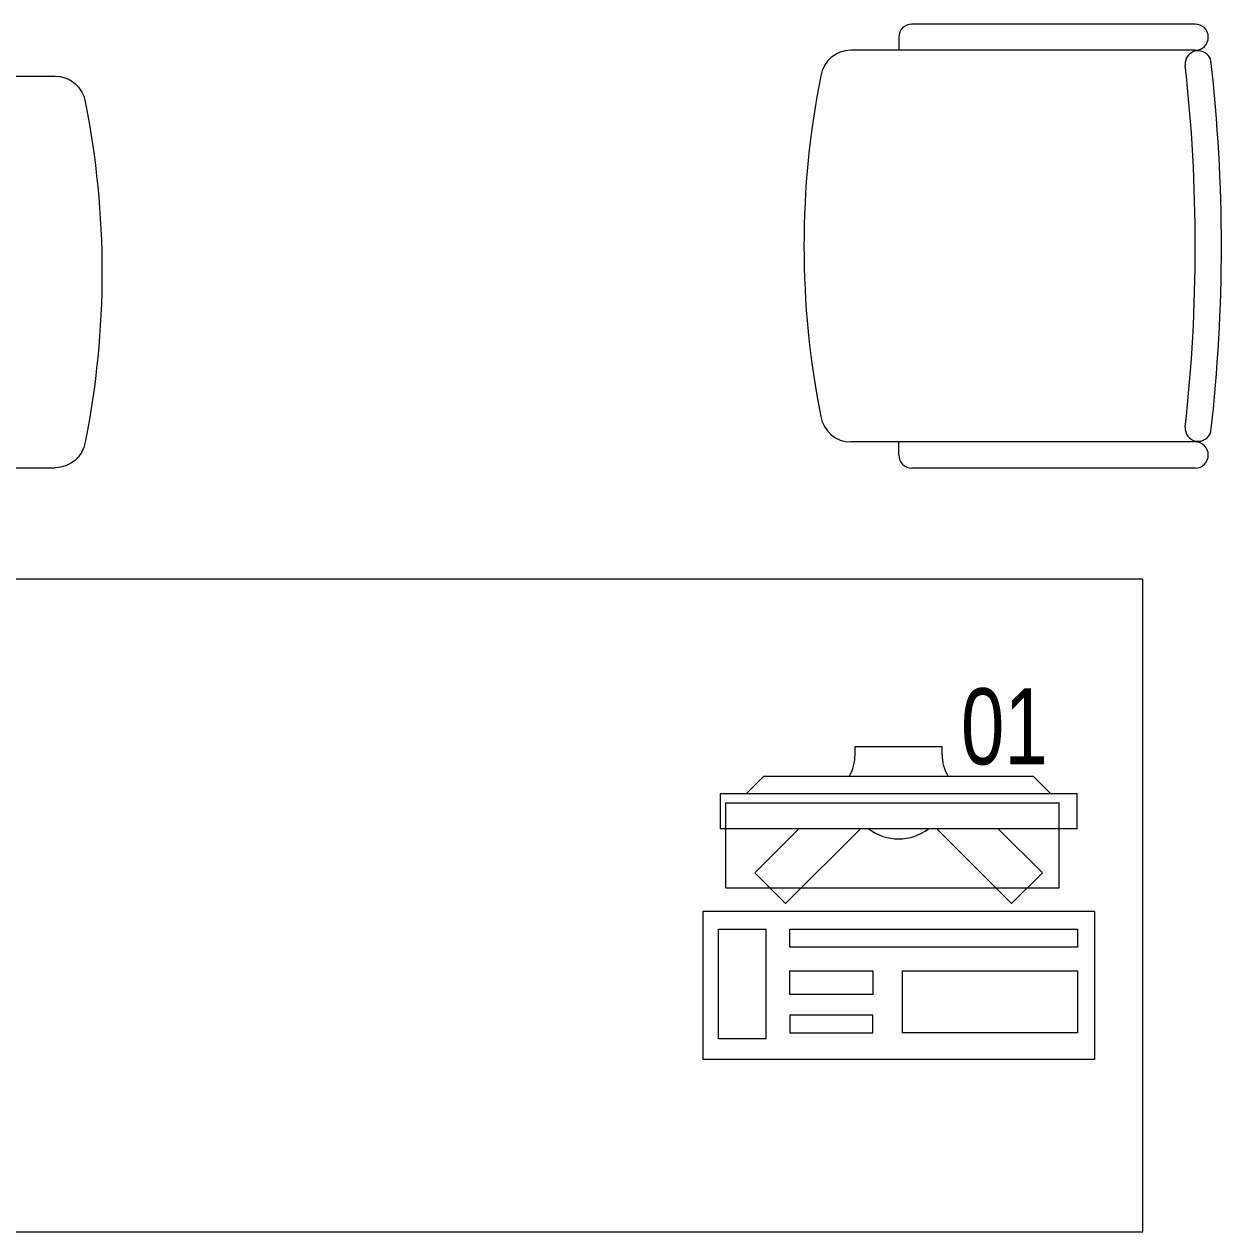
# Model space of a CAD drawing. Header units: inches. Extents: x -12418 to 57169, y -29325 to 19878.
# Drawn here: x 20585 to 21964, y -12817 to -11430 of the extents above; entities that cross this region are included whole.
import ezdxf

# ---------------------------------------------------------------- set-up
doc = ezdxf.new("R2010")
doc.units = ezdxf.units.IN
doc.header["$LTSCALE"] = 25
doc.header["$MEASUREMENT"] = 0
doc.linetypes.add('DASHDOT', pattern=[25.4, 12.7, -6.35, 0, -6.35])
for name, color, linetype, lineweight in [('00-Ground Floor$0$72_EGR_EQP_TAG', 142, 'Continuous', 5), ('00-Ground Floor$0$LOADING', 253, 'Continuous', 5), ('E-LITE-CLNG-CNDT', 6, 'DASHDOT', 35)]:
    doc.layers.add(name, color=color, linetype=linetype, lineweight=lineweight)
doc.styles.add('00-Ground Floor$0$X3G_ENTITY_257CFD', font='swisscl.ttf', dxfattribs={"height": 200})

# ---------------------------------------------------------------- blocks, each defined once
blk = doc.blocks.new('00-Ground Floor$0$GF21016-P')
at = {"layer": '00-Ground Floor$0$LOADING', "extrusion": (-1.24384e-09, -1.20261e-09, -1)}
for p, q in [((0.0128, 0.0179), (0.0128, 0.4136)), ((0.4628, 0.0179), (0.4628, 0.4136)), ((-0.0022, 0.3585), (0.0128, 0.3585)), ((0.4778, 0.3585), (0.4628, 0.3585)), ((-0.0172, 0.0179), (-0.0172, 0.3435)), ((0.4928, 0.0179), (0.4928, 0.3435)), ((0.4778, 0.0029), (0.4778, 0.0029))]:
    blk.add_line(p, q, dxfattribs=at)
for centre, radius, start, end in [((-0.2378, -0.5362), 1.0036, 78.7568, 101.2432), ((-0.0478, 0.4136), 0.035, 0, 80.6557), ((-0.4278, 0.4136), 0.035, 99.3443, 180), ((0.0022, 0.3435), 0.015, 0, 90), ((-0.4778, 0.3435), 0.015, 90, 180), ((-0.0284, 0.0145), 0.015, 284.3864, 95.5209), ((-0.2378, 1.8928), 1.8749, 263.6341, 276.3659), ((-0.4471, 0.0145), 0.015, 84.4791, 255.6136), ((0.0022, 0.0179), 0.015, 270, 0), ((0.0022, 0.0179), 0.015, 180, 270), ((-0.4778, 0.0179), 0.015, 270, 0), ((-0.4778, 0.0179), 0.015, 180, 270), ((-0.2378, 1.8734), 1.8855, 263.5119, 276.4881)]:
    blk.add_arc(centre, radius, start, end, dxfattribs=at)
blk = doc.blocks.new('00-Ground Floor$0$ITCWLS1-P')
at = {"layer": '00-Ground Floor$0$LOADING'}
for p, q in [((-0.17, 0.45), (-0.17, 0)), ((-0.17, 0.45), (0, 0.45)), ((0, 0.45), (0, 0)), ((-0.1496, 0.4305), (-0.1291, 0.4305)), ((-0.1291, 0.4305), (-0.1291, 0.4089)), ((-0.2651, 0.43, 0), (-0.3051, 0.43, 0)), ((-0.3051, 0.43, 0), (-0.3051, 0.02, 0)), ((-0.2651, 0.43, 0), (-0.2651, 0.02, 0)), ((-0.197, 0.4094), (-0.295, 0.4094)), ((-0.295, 0.0264), (-0.295, 0.4094)), ((-0.197, 0.0264), (-0.197, 0.4094)), ((-0.3251, 0.38, 0), (-0.3051, 0.4, 0)), ((-0.3251, 0.38, 0), (-0.3251, 0.07, 0)), ((-0.3503, 0.275), (-0.3596, 0.275)), ((-0.3596, 0.175), (-0.3596, 0.275)), ((-0.3503, 0.175), (-0.3596, 0.175)), ((-0.3251, 0.07, 0), (-0.3051, 0.05, 0)), ((-0.3051, 0.02, 0), (-0.2651, 0.02, 0)), ((-0.197, 0.0264), (-0.295, 0.0264)), ((-0.17, 0), (0, 0))]:
    blk.add_line(p, q, dxfattribs=at)
at = {"layer": '00-Ground Floor$0$LOADING', "extrusion": (2.48281e-10, 3.18408e-10, -1)}
for p, q in [((-0.2651, 0.3395), (-0.2144, 0.3902)), ((-0.1791, 0.3548), (-0.2144, 0.3902)), ((-0.2651, 0.2688), (-0.1791, 0.3548))]:
    blk.add_line(p, q, dxfattribs=at)
at = {"layer": '00-Ground Floor$0$LOADING', "extrusion": (2.48281e-10, -3.18408e-10, -1)}
for p, q in [((-0.2651, 0.1812), (-0.1791, 0.0952)), ((-0.2651, 0.1105), (-0.2144, 0.0598)), ((-0.1791, 0.0952), (-0.2144, 0.0598))]:
    blk.add_line(p, q, dxfattribs=at)
at = {"layer": '00-Ground Floor$0$LOADING'}
for points in [[(-0.1291, 0.4089), (-0.1291, 0.1), (-0.1496, 0.1), (-0.1496, 0.4305)], [(-0.1496, 0.1), (-0.1496, 0.1), (-0.1496, 0.1), (-0.1496, 0.1), (-0.1496, 0.1), (-0.1496, 0.1), (-0.1496, 0.1), (-0.1496, 0.1), (-0.1496, 0.1)], [(-0.1496, 0.1), (-0.1496, 0.1), (-0.1496, 0.1), (-0.1496, 0.1), (-0.1496, 0.1), (-0.1496, 0.1), (-0.1496, 0.1), (-0.1496, 0.1), (-0.1496, 0.1), (-0.1496, 0.1), (-0.1496, 0.1), (-0.1496, 0.1), (-0.1496, 0.1), (-0.1496, 0.1), (-0.1496, 0.1), (-0.1496, 0.1), (-0.1496, 0.1), (-0.1496, 0.1)], [(-0.1496, 0.1), (-0.1496, 0.1), (-0.1496, 0.1), (-0.1496, 0.1), (-0.1496, 0.1), (-0.1496, 0.1), (-0.1496, 0.1), (-0.1496, 0.1), (-0.1496, 0.1), (-0.1496, 0.1)], [(-0.1496, 0.1), (-0.1496, 0.1), (-0.1496, 0.1), (-0.1496, 0.1), (-0.1496, 0.1), (-0.1496, 0.1), (-0.1496, 0.1)], [(-0.1496, 0.1), (-0.1496, 0.1), (-0.1496, 0.1), (-0.1496, 0.1), (-0.1496, 0.1), (-0.1496, 0.1), (-0.1496, 0.1), (-0.1496, 0.1), (-0.1496, 0.1), (-0.1496, 0.1)], [(-0.1496, 0.1), (-0.1496, 0.1), (-0.1496, 0.1), (-0.1496, 0.1), (-0.1496, 0.1), (-0.1496, 0.1), (-0.1496, 0.1), (-0.1496, 0.1), (-0.1496, 0.1), (-0.1496, 0.1), (-0.1496, 0.1), (-0.1496, 0.1), (-0.1496, 0.1), (-0.1496, 0.1), (-0.1496, 0.1)], [(-0.1496, 0.1), (-0.1496, 0.1), (-0.1496, 0.1), (-0.1496, 0.1), (-0.1496, 0.1), (-0.1496, 0.1), (-0.1496, 0.1), (-0.1496, 0.1), (-0.1496, 0.1), (-0.1496, 0.1)], [(-0.1496, 0.1), (-0.1496, 0.1), (-0.1496, 0.1), (-0.1496, 0.1), (-0.1496, 0.1), (-0.1496, 0.1), (-0.1496, 0.1), (-0.1496, 0.1), (-0.1496, 0.1), (-0.1496, 0.1)], [(-0.1496, 0.1), (-0.1496, 0.1), (-0.1496, 0.1), (-0.1496, 0.1), (-0.1496, 0.1), (-0.1496, 0.1), (-0.1496, 0.1), (-0.1496, 0.1), (-0.1496, 0.1), (-0.1496, 0.1), (-0.1496, 0.1), (-0.1496, 0.1), (-0.1496, 0.1), (-0.1496, 0.1), (-0.1496, 0.1), (-0.1496, 0.1), (-0.1496, 0.1), (-0.1496, 0.1), (-0.1496, 0.1), (-0.1496, 0.1), (-0.1496, 0.1), (-0.1496, 0.1), (-0.1496, 0.1), (-0.1496, 0.1), (-0.1496, 0.1), (-0.1496, 0.1), (-0.1496, 0.1), (-0.1496, 0.1), (-0.1496, 0.1), (-0.1496, 0.1), (-0.1496, 0.1), (-0.1496, 0.1), (-0.1496, 0.1), (-0.1496, 0.1), (-0.1496, 0.1), (-0.1496, 0.1), (-0.1496, 0.1), (-0.1496, 0.1), (-0.1496, 0.1), (-0.1496, 0.1), (-0.1496, 0.1), (-0.1496, 0.1), (-0.1496, 0.1), (-0.1496, 0.1), (-0.1496, 0.1), (-0.1496, 0.1), (-0.1496, 0.1), (-0.1496, 0.1), (-0.1496, 0.1), (-0.1496, 0.1), (-0.1496, 0.1), (-0.1496, 0.1), (-0.1496, 0.1), (-0.1496, 0.1)], [(-0.1496, 0.1), (-0.1496, 0.1), (-0.1496, 0.1), (-0.1496, 0.1), (-0.1496, 0.1), (-0.1496, 0.1), (-0.1496, 0.1), (-0.1496, 0.1), (-0.1496, 0.1), (-0.1496, 0.1), (-0.1496, 0.1), (-0.1496, 0.1), (-0.1496, 0.1), (-0.1496, 0.1), (-0.1496, 0.1), (-0.1496, 0.1), (-0.1496, 0.1), (-0.1496, 0.1), (-0.1496, 0.1), (-0.1496, 0.1), (-0.1496, 0.1), (-0.1496, 0.1), (-0.1496, 0.1), (-0.1496, 0.1), (-0.1496, 0.1), (-0.1496, 0.1), (-0.1496, 0.1), (-0.1496, 0.1), (-0.1496, 0.1), (-0.1496, 0.1), (-0.1496, 0.1), (-0.1496, 0.1), (-0.1496, 0.1), (-0.1496, 0.1), (-0.1496, 0.1), (-0.1496, 0.1), (-0.1496, 0.1), (-0.1496, 0.1), (-0.1496, 0.1), (-0.1496, 0.1), (-0.1496, 0.1), (-0.1496, 0.1), (-0.1496, 0.1), (-0.1496, 0.1), (-0.1496, 0.1), (-0.1496, 0.1), (-0.1496, 0.1), (-0.1496, 0.1), (-0.1496, 0.1), (-0.1496, 0.1), (-0.1496, 0.1), (-0.1496, 0.1), (-0.1496, 0.1), (-0.1496, 0.1), (-0.1496, 0.1), (-0.1496, 0.1), (-0.1496, 0.1), (-0.1496, 0.1), (-0.1496, 0.1), (-0.1496, 0.1), (-0.1496, 0.1), (-0.1496, 0.1), (-0.1496, 0.1), (-0.1496, 0.1), (-0.1496, 0.1), (-0.1496, 0.1), (-0.1496, 0.1), (-0.1496, 0.1), (-0.1496, 0.1), (-0.1496, 0.1), (-0.1496, 0.1), (-0.1496, 0.1), (-0.1496, 0.1), (-0.1496, 0.1), (-0.1496, 0.1), (-0.1496, 0.1), (-0.1496, 0.1), (-0.1496, 0.1), (-0.1496, 0.1), (-0.1496, 0.1), (-0.1496, 0.1), (-0.1496, 0.1), (-0.1496, 0.1), (-0.1496, 0.1), (-0.1496, 0.1), (-0.1496, 0.1), (-0.1496, 0.1), (-0.1496, 0.1), (-0.1496, 0.1)], [(-0.1496, 0.1), (-0.1496, 0.1), (-0.1496, 0.1), (-0.1496, 0.1), (-0.1496, 0.1), (-0.1496, 0.1), (-0.1496, 0.1), (-0.1496, 0.1), (-0.1496, 0.1), (-0.1496, 0.1), (-0.1496, 0.1), (-0.1496, 0.1)], [(-0.1496, 0.1), (-0.1496, 0.1), (-0.1496, 0.1), (-0.1496, 0.1), (-0.1496, 0.1), (-0.1496, 0.1), (-0.1496, 0.1)], [(-0.1496, 0.1), (-0.1496, 0.1), (-0.1496, 0.1), (-0.1496, 0.1), (-0.1496, 0.1), (-0.1496, 0.1), (-0.1496, 0.1), (-0.1496, 0.1), (-0.1496, 0.1), (-0.1496, 0.1), (-0.1496, 0.1), (-0.1496, 0.1), (-0.1496, 0.1), (-0.1496, 0.1), (-0.1496, 0.1), (-0.1496, 0.1), (-0.1496, 0.1)], [(-0.1496, 0.1), (-0.1496, 0.1), (-0.1496, 0.1), (-0.1496, 0.1), (-0.1496, 0.1), (-0.1496, 0.1), (-0.1496, 0.1), (-0.1496, 0.1), (-0.1496, 0.1), (-0.1496, 0.1), (-0.1496, 0.1), (-0.1496, 0.1), (-0.1496, 0.1), (-0.1496, 0.1), (-0.1496, 0.1), (-0.1496, 0.1), (-0.1496, 0.1), (-0.1496, 0.1), (-0.1496, 0.1), (-0.1496, 0.1), (-0.1496, 0.1), (-0.1496, 0.1), (-0.1496, 0.1), (-0.1496, 0.1), (-0.1496, 0.1), (-0.1496, 0.1), (-0.1496, 0.1), (-0.1496, 0.1), (-0.1496, 0.1), (-0.1496, 0.1), (-0.1496, 0.1), (-0.1496, 0.1), (-0.1496, 0.1), (-0.1496, 0.1), (-0.1496, 0.1), (-0.1496, 0.1), (-0.1496, 0.1), (-0.1496, 0.1), (-0.1496, 0.1), (-0.1496, 0.1), (-0.1496, 0.1), (-0.1496, 0.1), (-0.1496, 0.1), (-0.1496, 0.1), (-0.1496, 0.1), (-0.1496, 0.1), (-0.1496, 0.1), (-0.1496, 0.1), (-0.1496, 0.1), (-0.1496, 0.1), (-0.1496, 0.1), (-0.1496, 0.1), (-0.1496, 0.1), (-0.1496, 0.1), (-0.1496, 0.1), (-0.1496, 0.1), (-0.1496, 0.1), (-0.1496, 0.1), (-0.1496, 0.1), (-0.1496, 0.1), (-0.1496, 0.1), (-0.1496, 0.1), (-0.1496, 0.1), (-0.1496, 0.1), (-0.1496, 0.1), (-0.1496, 0.1), (-0.1496, 0.1), (-0.1496, 0.1), (-0.1496, 0.1), (-0.1496, 0.1), (-0.1496, 0.1), (-0.1496, 0.1), (-0.1496, 0.1), (-0.1496, 0.1), (-0.1496, 0.1), (-0.1496, 0.1), (-0.1496, 0.1), (-0.1496, 0.1), (-0.1496, 0.1), (-0.1496, 0.1), (-0.1496, 0.1), (-0.1496, 0.1), (-0.1496, 0.1), (-0.1496, 0.1), (-0.1496, 0.1), (-0.1496, 0.1), (-0.1496, 0.1), (-0.1496, 0.1), (-0.1496, 0.1), (-0.1496, 0.1), (-0.1496, 0.1), (-0.1496, 0.1), (-0.1496, 0.1), (-0.1496, 0.1), (-0.1496, 0.1), (-0.1496, 0.1), (-0.1496, 0.1), (-0.1496, 0.1), (-0.1496, 0.1), (-0.1496, 0.1), (-0.1496, 0.1), (-0.1496, 0.1), (-0.1496, 0.1), (-0.1496, 0.1), (-0.1496, 0.1), (-0.1496, 0.1), (-0.1496, 0.1), (-0.1496, 0.1), (-0.1496, 0.1), (-0.1496, 0.1), (-0.1496, 0.1)], [(-0.1496, 0.1), (-0.1496, 0.1), (-0.1496, 0.1), (-0.1496, 0.1), (-0.1496, 0.1), (-0.1496, 0.1), (-0.1496, 0.1), (-0.1496, 0.1)]]:
    blk.add_lwpolyline(points, dxfattribs=at)
for points in [[(-0.1019, 0.4305), (-0.0304, 0.4305), (-0.0304, 0.2294), (-0.1019, 0.2294)], [(-0.1019, 0.1954), (-0.0747, 0.1954), (-0.0747, 0.1), (-0.1019, 0.1)], [(-0.0304, 0.1954), (-0.0508, 0.1954), (-0.0508, 0.1), (-0.0304, 0.1)], [(-0.1496, 0.1), (-0.1496, 0.1), (-0.1496, 0.1), (-0.1496, 0.1), (-0.1496, 0.1), (-0.1496, 0.1), (-0.1496, 0.1), (-0.1496, 0.1), (-0.1496, 0.1), (-0.1496, 0.1), (-0.1496, 0.1), (-0.1496, 0.1), (-0.1496, 0.1), (-0.1496, 0.1), (-0.1496, 0.1), (-0.1496, 0.1), (-0.1496, 0.1), (-0.1496, 0.1), (-0.1496, 0.1), (-0.1496, 0.1), (-0.1496, 0.1), (-0.1496, 0.1), (-0.1496, 0.1), (-0.1496, 0.1), (-0.1496, 0.1), (-0.1496, 0.1), (-0.1496, 0.1), (-0.1496, 0.1), (-0.1496, 0.1), (-0.1496, 0.1), (-0.1496, 0.1), (-0.1496, 0.1), (-0.1496, 0.1), (-0.1496, 0.1), (-0.1496, 0.1), (-0.1496, 0.1), (-0.1496, 0.1), (-0.1496, 0.1), (-0.1496, 0.1), (-0.1496, 0.1), (-0.1496, 0.1), (-0.1496, 0.1), (-0.1496, 0.1), (-0.1496, 0.1), (-0.1496, 0.1), (-0.1496, 0.1), (-0.1496, 0.1), (-0.1496, 0.1), (-0.1496, 0.1), (-0.1496, 0.1), (-0.1496, 0.1), (-0.1496, 0.1), (-0.1496, 0.1), (-0.1496, 0.1), (-0.1496, 0.1), (-0.1496, 0.1), (-0.1496, 0.1), (-0.1496, 0.1), (-0.1496, 0.1), (-0.1496, 0.1), (-0.1496, 0.1), (-0.1496, 0.1), (-0.1496, 0.1), (-0.1496, 0.1), (-0.1496, 0.1), (-0.1496, 0.1), (-0.1496, 0.1), (-0.1496, 0.1), (-0.1496, 0.1), (-0.1496, 0.1), (-0.1496, 0.1), (-0.1496, 0.1), (-0.1496, 0.1), (-0.1496, 0.1), (-0.1496, 0.1), (-0.1496, 0.1), (-0.1496, 0.1), (-0.1496, 0.1), (-0.1496, 0.1), (-0.1496, 0.1), (-0.1496, 0.1), (-0.1496, 0.1), (-0.1496, 0.1), (-0.1496, 0.1), (-0.1496, 0.1), (-0.1496, 0.1), (-0.1496, 0.1), (-0.1496, 0.1), (-0.1496, 0.1), (-0.1496, 0.1), (-0.1496, 0.1), (-0.1496, 0.1), (-0.1496, 0.1), (-0.1496, 0.1), (-0.1496, 0.1), (-0.1496, 0.1), (-0.1496, 0.1), (-0.1496, 0.1), (-0.1496, 0.1), (-0.1496, 0.1), (-0.1496, 0.1), (-0.1496, 0.1), (-0.1496, 0.1), (-0.1496, 0.1), (-0.1496, 0.1), (-0.1496, 0.1), (-0.1496, 0.1), (-0.1496, 0.1), (-0.1496, 0.1), (-0.1496, 0.1), (-0.1496, 0.1), (-0.1496, 0.1), (-0.1496, 0.1), (-0.1496, 0.1), (-0.1496, 0.1), (-0.1496, 0.1), (-0.1496, 0.1), (-0.1496, 0.1), (-0.1496, 0.1), (-0.1496, 0.1), (-0.1496, 0.1), (-0.1496, 0.1), (-0.1496, 0.1), (-0.1496, 0.1), (-0.1496, 0.1), (-0.1496, 0.1), (-0.1496, 0.1), (-0.1496, 0.1), (-0.1496, 0.1), (-0.1496, 0.1), (-0.1496, 0.1), (-0.1496, 0.1), (-0.1496, 0.1), (-0.1496, 0.1), (-0.1496, 0.1), (-0.1496, 0.1), (-0.1496, 0.1), (-0.1496, 0.1), (-0.1496, 0.1), (-0.1496, 0.1), (-0.1496, 0.1), (-0.1496, 0.1), (-0.1496, 0.1), (-0.1496, 0.1), (-0.1496, 0.1), (-0.1496, 0.1), (-0.1496, 0.1), (-0.1496, 0.1), (-0.1496, 0.1), (-0.1496, 0.1), (-0.1496, 0.1), (-0.1496, 0.1), (-0.1496, 0.1), (-0.1496, 0.1), (-0.1496, 0.1), (-0.1496, 0.1), (-0.1496, 0.1), (-0.1496, 0.1), (-0.1496, 0.1), (-0.1496, 0.1), (-0.1496, 0.1), (-0.1496, 0.1), (-0.1496, 0.1), (-0.1496, 0.1), (-0.1496, 0.1), (-0.1496, 0.1), (-0.1496, 0.1), (-0.1496, 0.1), (-0.1496, 0.1), (-0.1496, 0.1), (-0.1496, 0.1), (-0.1496, 0.1), (-0.1496, 0.1), (-0.1496, 0.1), (-0.1496, 0.1), (-0.1496, 0.1), (-0.1496, 0.1), (-0.1496, 0.1), (-0.1496, 0.1), (-0.1496, 0.1), (-0.1496, 0.1), (-0.1496, 0.1), (-0.1496, 0.1), (-0.1496, 0.1), (-0.1496, 0.1), (-0.1496, 0.1), (-0.1496, 0.1), (-0.1496, 0.1), (-0.1496, 0.1), (-0.1496, 0.1), (-0.1496, 0.1), (-0.1496, 0.1), (-0.1496, 0.1), (-0.1496, 0.1), (-0.1496, 0.1), (-0.1496, 0.1), (-0.1496, 0.1), (-0.1496, 0.1), (-0.1496, 0.1), (-0.1496, 0.1), (-0.1496, 0.1), (-0.1496, 0.1), (-0.1496, 0.1), (-0.1496, 0.1), (-0.1496, 0.1), (-0.1496, 0.1), (-0.1496, 0.1), (-0.1496, 0.1), (-0.1496, 0.1), (-0.1496, 0.1), (-0.1496, 0.1), (-0.1496, 0.1), (-0.1496, 0.1), (-0.1496, 0.1), (-0.1496, 0.1), (-0.1496, 0.1), (-0.1496, 0.1), (-0.1496, 0.1), (-0.1496, 0.1), (-0.1496, 0.1), (-0.1496, 0.1), (-0.1496, 0.1), (-0.1496, 0.1), (-0.1496, 0.1), (-0.1496, 0.1), (-0.1496, 0.1), (-0.1496, 0.1), (-0.1496, 0.1), (-0.1496, 0.1), (-0.1496, 0.1), (-0.1496, 0.1), (-0.1496, 0.1), (-0.1496, 0.1), (-0.1496, 0.1), (-0.1496, 0.1), (-0.1496, 0.1), (-0.1496, 0.1), (-0.1496, 0.1), (-0.1496, 0.1), (-0.1496, 0.1), (-0.1496, 0.1), (-0.1496, 0.1), (-0.1496, 0.1), (-0.1496, 0.1), (-0.1496, 0.1), (-0.1496, 0.1), (-0.1496, 0.1), (-0.1496, 0.1), (-0.1496, 0.1), (-0.1496, 0.1), (-0.1496, 0.1), (-0.1496, 0.1), (-0.1496, 0.1), (-0.1496, 0.1), (-0.1496, 0.1), (-0.1496, 0.1), (-0.1496, 0.1), (-0.1496, 0.1), (-0.1496, 0.1), (-0.1496, 0.1), (-0.1496, 0.1), (-0.1496, 0.1), (-0.1496, 0.1), (-0.1496, 0.1), (-0.1496, 0.1), (-0.1496, 0.1), (-0.1496, 0.1), (-0.1496, 0.1), (-0.1496, 0.1), (-0.1496, 0.1), (-0.1496, 0.1), (-0.1496, 0.1), (-0.1496, 0.1), (-0.1496, 0.1), (-0.1496, 0.1), (-0.1496, 0.1), (-0.1496, 0.1)], [(-0.1496, 0.1), (-0.1496, 0.1), (-0.1496, 0.1), (-0.1496, 0.1), (-0.1496, 0.1), (-0.1496, 0.1), (-0.1496, 0.1), (-0.1496, 0.1), (-0.1496, 0.1), (-0.1496, 0.1), (-0.1496, 0.1), (-0.1496, 0.1), (-0.1496, 0.1), (-0.1496, 0.1), (-0.1496, 0.1), (-0.1496, 0.1), (-0.1496, 0.1), (-0.1496, 0.1), (-0.1496, 0.1), (-0.1496, 0.1), (-0.1496, 0.1), (-0.1496, 0.1), (-0.1496, 0.1), (-0.1496, 0.1), (-0.1496, 0.1), (-0.1496, 0.1), (-0.1496, 0.1), (-0.1496, 0.1), (-0.1496, 0.1), (-0.1496, 0.1), (-0.1496, 0.1), (-0.1496, 0.1), (-0.1496, 0.1), (-0.1496, 0.1), (-0.1496, 0.1), (-0.1496, 0.1), (-0.1496, 0.1), (-0.1496, 0.1), (-0.1496, 0.1), (-0.1496, 0.1), (-0.1496, 0.1), (-0.1496, 0.1), (-0.1496, 0.1), (-0.1496, 0.1), (-0.1496, 0.1), (-0.1496, 0.1), (-0.1496, 0.1), (-0.1496, 0.1), (-0.1496, 0.1), (-0.1496, 0.1), (-0.1496, 0.1), (-0.1496, 0.1), (-0.1496, 0.1), (-0.1496, 0.1), (-0.1496, 0.1), (-0.1496, 0.1), (-0.1496, 0.1), (-0.1496, 0.1), (-0.1496, 0.1), (-0.1496, 0.1), (-0.1496, 0.1), (-0.1496, 0.1), (-0.1496, 0.1), (-0.1496, 0.1), (-0.1496, 0.1), (-0.1496, 0.1), (-0.1496, 0.1), (-0.1496, 0.1), (-0.1496, 0.1), (-0.1496, 0.1), (-0.1496, 0.1), (-0.1496, 0.1), (-0.1496, 0.1), (-0.1496, 0.1), (-0.1496, 0.1), (-0.1496, 0.1), (-0.1496, 0.1), (-0.1496, 0.1), (-0.1496, 0.1), (-0.1496, 0.1), (-0.1496, 0.1), (-0.1496, 0.1), (-0.1496, 0.1), (-0.1496, 0.1), (-0.1496, 0.1), (-0.1496, 0.1), (-0.1496, 0.1), (-0.1496, 0.1), (-0.1496, 0.1), (-0.1496, 0.1), (-0.1496, 0.1), (-0.1496, 0.1), (-0.1496, 0.1), (-0.1496, 0.1), (-0.1496, 0.1), (-0.1496, 0.1), (-0.1496, 0.1), (-0.1496, 0.1), (-0.1496, 0.1), (-0.1496, 0.1), (-0.1496, 0.1), (-0.1496, 0.1), (-0.1496, 0.1), (-0.1496, 0.1), (-0.1496, 0.1), (-0.1496, 0.1), (-0.1496, 0.1), (-0.1496, 0.1), (-0.1496, 0.1), (-0.1496, 0.1), (-0.1496, 0.1), (-0.1496, 0.1), (-0.1496, 0.1), (-0.1496, 0.1), (-0.1496, 0.1), (-0.1496, 0.1), (-0.1496, 0.1), (-0.1496, 0.1), (-0.1496, 0.1), (-0.1496, 0.1), (-0.1496, 0.1), (-0.1496, 0.1), (-0.1496, 0.1), (-0.1496, 0.1), (-0.1496, 0.1), (-0.1496, 0.1), (-0.1496, 0.1), (-0.1496, 0.1), (-0.1496, 0.1), (-0.1496, 0.1), (-0.1496, 0.1), (-0.1496, 0.1), (-0.1496, 0.1), (-0.1496, 0.1), (-0.1496, 0.1), (-0.1496, 0.1), (-0.1496, 0.1), (-0.1496, 0.1), (-0.1496, 0.1), (-0.1496, 0.1), (-0.1496, 0.1), (-0.1496, 0.1), (-0.1496, 0.1), (-0.1496, 0.1), (-0.1496, 0.1), (-0.1496, 0.1), (-0.1496, 0.1), (-0.1496, 0.1), (-0.1496, 0.1), (-0.1496, 0.1), (-0.1496, 0.1), (-0.1496, 0.1), (-0.1496, 0.1), (-0.1496, 0.1), (-0.1496, 0.1), (-0.1496, 0.1), (-0.1496, 0.1), (-0.1496, 0.1), (-0.1496, 0.1), (-0.1496, 0.1), (-0.1496, 0.1), (-0.1496, 0.1), (-0.1496, 0.1), (-0.1496, 0.1), (-0.1496, 0.1), (-0.1496, 0.1), (-0.1496, 0.1), (-0.1496, 0.1), (-0.1496, 0.1), (-0.1496, 0.1), (-0.1496, 0.1), (-0.1496, 0.1), (-0.1496, 0.1), (-0.1496, 0.1), (-0.1496, 0.1), (-0.1496, 0.1), (-0.1496, 0.1), (-0.1496, 0.1), (-0.1496, 0.1), (-0.1496, 0.1), (-0.1496, 0.1), (-0.1496, 0.1), (-0.1496, 0.1), (-0.1496, 0.1), (-0.1496, 0.1), (-0.1496, 0.1), (-0.1496, 0.1), (-0.1496, 0.1), (-0.1496, 0.1), (-0.1496, 0.1), (-0.1496, 0.1), (-0.1496, 0.1), (-0.1496, 0.1), (-0.1496, 0.1), (-0.1496, 0.1), (-0.1496, 0.1), (-0.1496, 0.1), (-0.1496, 0.1), (-0.1496, 0.1), (-0.1496, 0.1), (-0.1496, 0.1), (-0.1496, 0.1), (-0.1496, 0.1), (-0.1496, 0.1), (-0.1496, 0.1), (-0.1496, 0.1), (-0.1496, 0.1), (-0.1496, 0.1), (-0.1496, 0.1), (-0.1496, 0.1), (-0.1496, 0.1), (-0.1496, 0.1), (-0.1496, 0.1), (-0.1496, 0.1)], [(-0.1496, 0.1), (-0.1496, 0.1), (-0.1496, 0.1), (-0.1496, 0.1), (-0.1496, 0.1), (-0.1496, 0.1), (-0.1496, 0.1), (-0.1496, 0.1), (-0.1496, 0.1), (-0.1496, 0.1), (-0.1496, 0.1), (-0.1496, 0.1), (-0.1496, 0.1), (-0.1496, 0.1), (-0.1496, 0.1), (-0.1496, 0.1), (-0.1496, 0.1), (-0.1496, 0.1), (-0.1496, 0.1), (-0.1496, 0.1), (-0.1496, 0.1), (-0.1496, 0.1), (-0.1496, 0.1), (-0.1496, 0.1), (-0.1496, 0.1), (-0.1496, 0.1), (-0.1496, 0.1), (-0.1496, 0.1), (-0.1496, 0.1), (-0.1496, 0.1), (-0.1496, 0.1), (-0.1496, 0.1), (-0.1496, 0.1), (-0.1496, 0.1), (-0.1496, 0.1), (-0.1496, 0.1), (-0.1496, 0.1), (-0.1496, 0.1), (-0.1496, 0.1), (-0.1496, 0.1), (-0.1496, 0.1), (-0.1496, 0.1), (-0.1496, 0.1), (-0.1496, 0.1), (-0.1496, 0.1), (-0.1496, 0.1), (-0.1496, 0.1), (-0.1496, 0.1), (-0.1496, 0.1), (-0.1496, 0.1), (-0.1496, 0.1), (-0.1496, 0.1), (-0.1496, 0.1), (-0.1496, 0.1), (-0.1496, 0.1), (-0.1496, 0.1), (-0.1496, 0.1), (-0.1496, 0.1), (-0.1496, 0.1), (-0.1496, 0.1), (-0.1496, 0.1), (-0.1496, 0.1), (-0.1496, 0.1), (-0.1496, 0.1), (-0.1496, 0.1), (-0.1496, 0.1), (-0.1496, 0.1), (-0.1496, 0.1), (-0.1496, 0.1), (-0.1496, 0.1), (-0.1496, 0.1), (-0.1496, 0.1), (-0.1496, 0.1), (-0.1496, 0.1), (-0.1496, 0.1), (-0.1496, 0.1), (-0.1496, 0.1), (-0.1496, 0.1), (-0.1496, 0.1), (-0.1496, 0.1), (-0.1496, 0.1), (-0.1496, 0.1), (-0.1496, 0.1), (-0.1496, 0.1), (-0.1496, 0.1), (-0.1496, 0.1), (-0.1496, 0.1), (-0.1496, 0.1), (-0.1496, 0.1), (-0.1496, 0.1), (-0.1496, 0.1), (-0.1496, 0.1), (-0.1496, 0.1), (-0.1496, 0.1), (-0.1496, 0.1), (-0.1496, 0.1), (-0.1496, 0.1), (-0.1496, 0.1), (-0.1496, 0.1), (-0.1496, 0.1), (-0.1496, 0.1), (-0.1496, 0.1), (-0.1496, 0.1), (-0.1496, 0.1), (-0.1496, 0.1), (-0.1496, 0.1), (-0.1496, 0.1), (-0.1496, 0.1), (-0.1496, 0.1), (-0.1496, 0.1), (-0.1496, 0.1), (-0.1496, 0.1), (-0.1496, 0.1), (-0.1496, 0.1), (-0.1496, 0.1), (-0.1496, 0.1), (-0.1496, 0.1), (-0.1496, 0.1), (-0.1496, 0.1), (-0.1496, 0.1), (-0.1496, 0.1), (-0.1496, 0.1), (-0.1496, 0.1), (-0.1496, 0.1), (-0.1496, 0.1), (-0.1496, 0.1), (-0.1496, 0.1), (-0.1496, 0.1), (-0.1496, 0.1), (-0.1496, 0.1), (-0.1496, 0.1), (-0.1496, 0.1), (-0.1496, 0.1), (-0.1496, 0.1), (-0.1496, 0.1), (-0.1496, 0.1), (-0.1496, 0.1), (-0.1496, 0.1), (-0.1496, 0.1), (-0.1496, 0.1), (-0.1496, 0.1), (-0.1496, 0.1), (-0.1496, 0.1), (-0.1496, 0.1), (-0.1496, 0.1), (-0.1496, 0.1), (-0.1496, 0.1), (-0.1496, 0.1), (-0.1496, 0.1), (-0.1496, 0.1), (-0.1496, 0.1), (-0.1496, 0.1), (-0.1496, 0.1), (-0.1496, 0.1), (-0.1496, 0.1), (-0.1496, 0.1), (-0.1496, 0.1), (-0.1496, 0.1), (-0.1496, 0.1), (-0.1496, 0.1), (-0.1496, 0.1), (-0.1496, 0.1), (-0.1496, 0.1), (-0.1496, 0.1), (-0.1496, 0.1), (-0.1496, 0.1), (-0.1496, 0.1), (-0.1496, 0.1), (-0.1496, 0.1), (-0.1496, 0.1), (-0.1496, 0.1), (-0.1496, 0.1), (-0.1496, 0.1), (-0.1496, 0.1), (-0.1496, 0.1), (-0.1496, 0.1), (-0.1496, 0.1), (-0.1496, 0.1), (-0.1496, 0.1), (-0.1496, 0.1), (-0.1496, 0.1), (-0.1496, 0.1), (-0.1496, 0.1), (-0.1496, 0.1), (-0.1496, 0.1), (-0.1496, 0.1), (-0.1496, 0.1), (-0.1496, 0.1), (-0.1496, 0.1), (-0.1496, 0.1), (-0.1496, 0.1), (-0.1496, 0.1), (-0.1496, 0.1), (-0.1496, 0.1), (-0.1496, 0.1), (-0.1496, 0.1), (-0.1496, 0.1), (-0.1496, 0.1), (-0.1496, 0.1), (-0.1496, 0.1), (-0.1496, 0.1), (-0.1496, 0.1), (-0.1496, 0.1), (-0.1496, 0.1), (-0.1496, 0.1), (-0.1496, 0.1), (-0.1496, 0.1), (-0.1496, 0.1), (-0.1496, 0.1), (-0.1496, 0.1), (-0.1496, 0.1), (-0.1496, 0.1), (-0.1496, 0.1), (-0.1496, 0.1), (-0.1496, 0.1), (-0.1496, 0.1), (-0.1496, 0.1), (-0.1496, 0.1), (-0.1496, 0.1)], [(-0.1496, 0.0727), (-0.0236, 0.0727), (-0.0236, 0.0182), (-0.1496, 0.0182)]]:
    blk.add_lwpolyline(points, close=True, dxfattribs=at)
for centre, radius, start, end in [((-0.3503, 0.325), 0.05, 270, 300.3093), ((-0.3089, 0.225), 0.0556, 321.9431, 38.0569), ((-0.3503, 0.125), 0.05, 59.6907, 90)]:
    blk.add_arc(centre, radius, start, end, dxfattribs=at)
blk = doc.blocks.new('00-Ground Floor')
at = {"layer": '00-Ground Floor$0$LOADING', "elevation": 0}
blk.add_lwpolyline([(21869.7, -12817.4), (21869.7, -12067.4), (20369.7, -12067.4), (20369.7, -12817.4)], close=True, dxfattribs=at)
at = {"layer": '00-Ground Floor$0$LOADING', "extrusion": (-2.24019e-05, -2.67576e-11, 1), "xscale": -1000.000000000004, "yscale": 1000.000000000004, "zscale": -1000.000000000004, "rotation": 90.00002511235276}
blk.add_blockref('00-Ground Floor$0$GF21016-P', (21947.9, -11447, -0.5), dxfattribs=at)
at = {"layer": '00-Ground Floor$0$LOADING', "extrusion": (-1.86519e-05, -4.75185e-05, 1), "xscale": 1000.000000000001, "yscale": 1000.000000000001, "zscale": -1000.000000000001, "rotation": 269.9999749024568}
blk.add_blockref('00-Ground Floor$0$GF21016-P', (20206.7, -11476.7, 0.1), dxfattribs=at)
at = {"layer": '00-Ground Floor$0$LOADING', "extrusion": (1.93991e-16, -8.01373e-06, 1), "xscale": 1000.000000000006, "yscale": 1000.000000000006, "zscale": 1000.000000000006, "rotation": 270}
blk.add_blockref('00-Ground Floor$0$ITCWLS1-P', (21364.2, -12619.3, 0.1), dxfattribs=at)
at = {"layer": '00-Ground Floor$0$72_EGR_EQP_TAG', "insert": (21710.7, -12192.9, 0), "char_height": 87.47, "attachment_point": 2, "style": '00-Ground Floor$0$X3G_ENTITY_257CFD'}
blk.add_mtext('01', dxfattribs=at)

msp = doc.modelspace()

# ---------------------------------------------------------------- block references
at = {"layer": 'E-LITE-CLNG-CNDT'}
msp.add_blockref('00-Ground Floor', (0, 0), dxfattribs=at)

doc.saveas('drawing.dxf')
